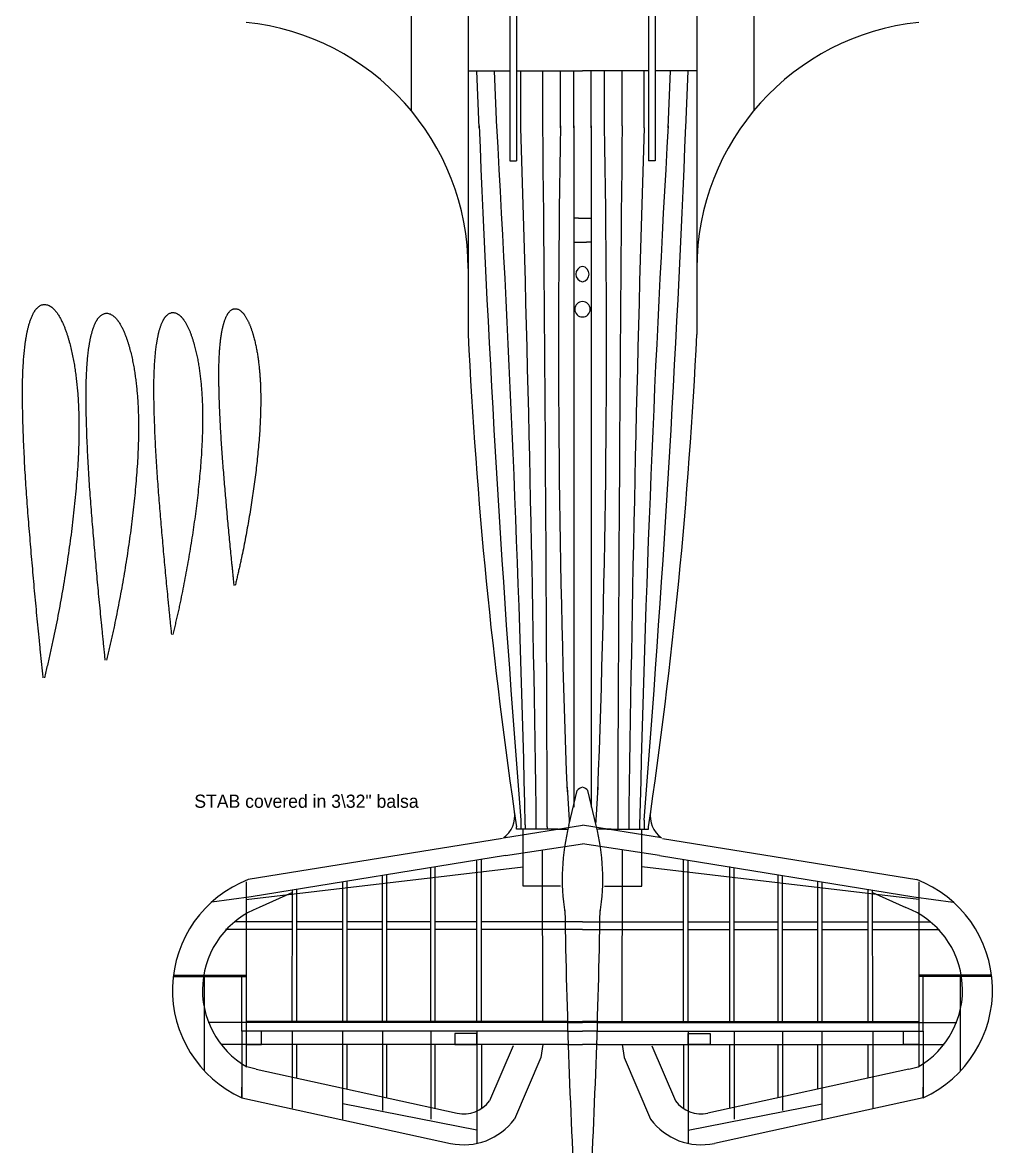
# Model space of a CAD drawing. Extents: x 0 to 123, y 0 to 85.
# Drawn here: x 67.1 to 91.01, y 30.67 to 58.39 of the extents above; entities that cross this region are included whole.
import ezdxf
from ezdxf.enums import TextEntityAlignment as Align

# ---------------------------------------------------------------- set-up
doc = ezdxf.new("R2010")
doc.units = 0
doc.layers.add('LAYER1', color=1, linetype='CONTINUOUS')

msp = doc.modelspace()

# ---------------------------------------------------------------- linework, layer by layer
at = {"layer": 'LAYER1', "color": 7, "linetype": 'CONTINUOUS'}
for points in [[(78.0839, 68.151), (78.0839, 50.6966)], [(83.7213, 68.151), (83.7213, 50.6966)], [(79.2764, 66.2954), (79.2764, 57.7231)], [(82.5288, 66.2954), (82.5288, 57.7231)], [(79.1138, 63.9229), (79.1138, 57.7231)], [(82.6914, 63.9229), (82.6914, 57.7231)], [(78.0839, 62.9472), (76.6745, 62.9472), (76.6745, 56.2256)], [(83.7213, 62.9472), (85.1307, 62.9472), (85.1307, 56.2256)], [(79.1138, 57.7231), (79.1138, 56.6344)], [(79.2764, 57.7231), (79.2764, 56.6344)], [(82.5288, 57.7231), (82.5288, 56.6344)], [(82.6914, 57.7231), (82.6914, 56.6344)], [(78.0839, 57.2013), (79.1138, 57.2013)], [(78.3549, 55.792), (78.3007, 57.2013)], [(78.7886, 55.792), (78.7344, 57.2013)], [(79.2764, 57.2013), (80.9026, 57.2013)], [(79.3848, 55.792), (79.3848, 57.2013)], [(79.9269, 55.8462), (79.9269, 57.2013)], [(80.3605, 55.792), (80.3605, 57.2013)], [(80.6858, 55.792), (80.6858, 57.2013)], [(82.5288, 57.2013), (80.9026, 57.2013)], [(81.1194, 55.792), (81.1194, 57.2013)], [(81.4447, 55.792), (81.4447, 57.2013)], [(81.8783, 55.8462), (81.8783, 57.2013)], [(82.4204, 55.792), (82.4204, 57.2013)], [(83.7213, 57.2013), (82.6914, 57.2013)], [(83.0166, 55.792), (83.0708, 57.2013)], [(83.4503, 55.792), (83.5045, 57.2013)], [(79.1138, 56.6344), (79.1138, 54.9789)], [(79.2764, 56.6344), (79.2764, 54.9789)], [(82.5288, 56.6344), (82.5288, 54.9789)], [(82.6914, 56.6344), (82.6914, 54.9789)], [(80.6858, 55.8462), (80.6858, 39.5301)], [(81.1194, 55.8462), (81.1194, 39.5301)], [(79.1138, 54.9789), (79.2764, 54.9789)], [(82.6914, 54.9789), (82.5288, 54.9789)], [(80.8057, 53.5695), (80.6858, 53.5695), (80.6858, 52.9732), (80.8057, 52.9732)], [(80.8057, 53.5695), (80.9995, 53.5695)], [(80.9995, 53.5695), (81.1194, 53.5695), (81.1194, 52.9732), (80.9995, 52.9732)], [(80.8057, 52.9732), (80.9995, 52.9732)], [(67.606, 42.2315), (67.602, 42.2698), (67.5979, 42.3082), (67.5939, 42.3466), (67.5898, 42.3849), (67.5858, 42.4233), (67.5818, 42.4616), (67.5778, 42.5), (67.5738, 42.5384), (67.5699, 42.5767), (67.5659, 42.6151), (67.562, 42.6535), (67.5581, 42.6918), (67.5543, 42.7302), (67.5505, 42.7686), (67.5467, 42.8069), (67.5429, 42.8453), (67.5391, 42.8837), (67.5354, 42.922), (67.5317, 42.9604), (67.5279, 42.9988), (67.5242, 43.0371), (67.5205, 43.0755), (67.5168, 43.1139), (67.513, 43.1522), (67.5055, 43.2289), (67.4979, 43.3057), (67.4904, 43.3824), (67.4828, 43.4591), (67.4752, 43.5358), (67.4676, 43.6126), (67.46, 43.6893), (67.4525, 43.766), (67.445, 43.8427), (67.4375, 43.9195), (67.4301, 43.9962), (67.4228, 44.0729), (67.4156, 44.1496), (67.4084, 44.2263), (67.4013, 44.3031), (67.3943, 44.3798), (67.3873, 44.4565), (67.3804, 44.5332), (67.3736, 44.61), (67.3668, 44.6867), (67.36, 44.7635), (67.3533, 44.8402), (67.3466, 44.9169), (67.3399, 44.9937), (67.3332, 45.0704), (67.3266, 45.1471), (67.32, 45.2238), (67.3134, 45.3006), (67.3068, 45.3773), (67.3003, 45.454), (67.2938, 45.5307), (67.2873, 45.6075), (67.2808, 45.6842), (67.2744, 45.7609), (67.268, 45.8377), (67.2616, 45.9144), (67.2553, 45.9911), (67.249, 46.0678), (67.2428, 46.1445), (67.2367, 46.2212), (67.2306, 46.2979), (67.2246, 46.3747), (67.2187, 46.4514), (67.2129, 46.5281), (67.2072, 46.6049), (67.2016, 46.6816), (67.1961, 46.7584), (67.1908, 46.8352), (67.1856, 46.9118), (67.1805, 46.9885), (67.1756, 47.0652), (67.1708, 47.1419), (67.1662, 47.2187), (67.1617, 47.2954), (67.1573, 47.3721), (67.1531, 47.4489), (67.1489, 47.5256), (67.145, 47.6024), (67.1411, 47.6791), (67.1373, 47.7559), (67.1337, 47.8326), (67.1302, 47.9093), (67.1269, 47.986), (67.1236, 48.0627), (67.1205, 48.1394), (67.1176, 48.2162), (67.1148, 48.2929), (67.1122, 48.3696), (67.1097, 48.4464), (67.1074, 48.5231), (67.1052, 48.5999), (67.1033, 48.6766), (67.1024, 48.715), (67.1015, 48.7533), (67.1007, 48.7917), (67.0999, 48.8301), (67.0992, 48.8684), (67.0986, 48.9068), (67.098, 48.9451), (67.0974, 48.9835), (67.097, 49.0219), (67.0965, 49.0602), (67.0962, 49.0986), (67.0959, 49.137), (67.0957, 49.1754), (67.0956, 49.2137), (67.0955, 49.2521), (67.0956, 49.2905), (67.0957, 49.3288), (67.0959, 49.3672), (67.0963, 49.4056), (67.0967, 49.4439), (67.0972, 49.4823), (67.0979, 49.5206), (67.0987, 49.559), (67.0996, 49.5974), (67.1007, 49.6357), (67.1019, 49.6741), (67.1032, 49.7125), (67.1047, 49.7509), (67.1063, 49.7893), (67.108, 49.8277), (67.1099, 49.866), (67.112, 49.9044), (67.1142, 49.9427), (67.1165, 49.9811), (67.119, 50.0194), (67.1217, 50.0577), (67.1245, 50.0962), (67.1276, 50.1347), (67.1308, 50.1731), (67.1342, 50.2115), (67.1377, 50.2499), (67.1416, 50.2883), (67.1456, 50.3267), (67.1499, 50.365), (67.1544, 50.4033), (67.1592, 50.4416), (67.1642, 50.4799), (67.1696, 50.5181), (67.1724, 50.5373), (67.1753, 50.5566), (67.1782, 50.5758), (67.1813, 50.5951), (67.1844, 50.6143), (67.1876, 50.6335), (67.191, 50.6527), (67.1944, 50.6718), (67.1979, 50.691), (67.2015, 50.7101), (67.2053, 50.7292), (67.2092, 50.7483), (67.2132, 50.7676), (67.2174, 50.7869), (67.2217, 50.8063), (67.2261, 50.8255), (67.2307, 50.8448), (67.2354, 50.864), (67.2403, 50.8831), (67.2453, 50.9023), (67.2505, 50.9214), (67.2559, 50.9404), (67.2614, 50.9595), (67.2672, 50.9785), (67.2733, 50.9982), (67.2797, 51.0179), (67.2863, 51.0375), (67.2931, 51.057), (67.3002, 51.0765), (67.3075, 51.0958), (67.3151, 51.115), (67.3229, 51.134), (67.3311, 51.153), (67.3396, 51.1717), (67.3483, 51.1903), (67.3574, 51.2087), (67.3626, 51.2187), (67.3679, 51.2287), (67.3733, 51.2386), (67.3789, 51.2485), (67.3846, 51.2582), (67.3905, 51.2679), (67.3967, 51.2775), (67.403, 51.287), (67.4096, 51.2963), (67.4165, 51.3056), (67.4236, 51.3147), (67.4311, 51.3237), (67.4438, 51.3381), (67.4572, 51.3519), (67.4714, 51.3652), (67.4862, 51.3778), (67.5016, 51.3896), (67.5175, 51.4004)], [(67.5175, 51.4004), (67.5339, 51.4102), (67.5506, 51.4188), (67.5678, 51.426), (67.5852, 51.4319), (67.6029, 51.4362), (67.6207, 51.4388), (67.643, 51.4397), (67.6653, 51.438), (67.6877, 51.4339), (67.7098, 51.4277), (67.7318, 51.4195), (67.7534, 51.4096), (67.7746, 51.3981), (67.7952, 51.3852), (67.8152, 51.3711), (67.8345, 51.3561), (67.8528, 51.3402), (67.8703, 51.3237), (67.8792, 51.3147), (67.8878, 51.3056), (67.8962, 51.2963), (67.9043, 51.287), (67.9122, 51.2775), (67.9198, 51.268), (67.9273, 51.2583), (67.9346, 51.2486), (67.9417, 51.2387), (67.9487, 51.2288), (67.9556, 51.2188), (67.9623, 51.2087), (67.9741, 51.1905), (67.9857, 51.1721), (67.9969, 51.1535), (68.0079, 51.1346), (68.0187, 51.1156), (68.0292, 51.0964), (68.0395, 51.0771), (68.0495, 51.0576), (68.0594, 51.038), (68.069, 51.0182), (68.0783, 50.9984), (68.0875, 50.9785), (68.096, 50.9596), (68.1043, 50.9406), (68.1124, 50.9216), (68.1204, 50.9026), (68.1282, 50.8835), (68.1359, 50.8643), (68.1434, 50.8451), (68.1507, 50.8258), (68.1579, 50.8065), (68.165, 50.7872), (68.1719, 50.7677), (68.1787, 50.7483), (68.1852, 50.7293), (68.1916, 50.7103), (68.1978, 50.6912), (68.2039, 50.6721), (68.21, 50.6529), (68.2159, 50.6338), (68.2218, 50.6146), (68.2275, 50.5953), (68.2331, 50.576), (68.2387, 50.5567), (68.2442, 50.5374), (68.2496, 50.5181), (68.2599, 50.4801), (68.27, 50.442), (68.2797, 50.4039), (68.2892, 50.3657), (68.2984, 50.3274), (68.3073, 50.2891), (68.3158, 50.2506), (68.3241, 50.2122), (68.3322, 50.1737), (68.3399, 50.1351), (68.3474, 50.0964), (68.3546, 50.0577), (68.3614, 50.0196), (68.3679, 49.9813), (68.3742, 49.9431), (68.3803, 49.9048), (68.3861, 49.8665), (68.3918, 49.8281), (68.3972, 49.7897), (68.4025, 49.7513), (68.4075, 49.7128), (68.4124, 49.6744), (68.4172, 49.6359), (68.4218, 49.5974), (68.4262, 49.5591), (68.4305, 49.5208), (68.4347, 49.4825), (68.4387, 49.4441), (68.4426, 49.4058), (68.4463, 49.3674), (68.4498, 49.329), (68.4532, 49.2907), (68.4564, 49.2523), (68.4595, 49.2139), (68.4624, 49.1754), (68.465, 49.137), (68.4675, 49.0987), (68.4699, 49.0603), (68.472, 49.022), (68.474, 48.9837), (68.4758, 48.9453), (68.4774, 48.9069), (68.4789, 48.8686), (68.4803, 48.8302), (68.4815, 48.7918), (68.4826, 48.7534), (68.4836, 48.715), (68.4844, 48.6766), (68.4857, 48.5999), (68.4866, 48.5231), (68.487, 48.4464), (68.487, 48.3697), (68.4866, 48.2929), (68.4857, 48.2162), (68.4845, 48.1394), (68.4828, 48.0627), (68.4808, 47.986), (68.4784, 47.9093), (68.4756, 47.8326), (68.4724, 47.7559), (68.4689, 47.6791), (68.465, 47.6022), (68.4608, 47.5254), (68.4563, 47.4487), (68.4515, 47.3719), (68.4464, 47.2952), (68.4409, 47.2185), (68.4352, 47.1418), (68.4293, 47.0651), (68.423, 46.9884), (68.4165, 46.9118), (68.4098, 46.8352), (68.4028, 46.7583), (68.3956, 46.6815), (68.3882, 46.6047), (68.3805, 46.5279), (68.3726, 46.4511), (68.3645, 46.3744), (68.3562, 46.2976), (68.3476, 46.221), (68.3389, 46.1443), (68.3299, 46.0676), (68.3207, 45.991), (68.3113, 45.9144), (68.3016, 45.8375), (68.2918, 45.7607), (68.2817, 45.6839), (68.2715, 45.6071), (68.261, 45.5303), (68.2504, 45.4536), (68.2395, 45.3769), (68.2285, 45.3002), (68.2172, 45.2235), (68.2058, 45.1469), (68.1942, 45.0703), (68.1824, 44.9937), (68.1703, 44.9168), (68.1581, 44.84), (68.1457, 44.7631), (68.1332, 44.6863), (68.1204, 44.6096), (68.1075, 44.5328), (68.0945, 44.4561), (68.0813, 44.3794), (68.0679, 44.3028), (68.0543, 44.2261), (68.0406, 44.1495), (68.0268, 44.0729), (68.0127, 43.996), (67.9985, 43.9191), (67.9841, 43.8423), (67.9696, 43.7655), (67.9549, 43.6887), (67.94, 43.6119), (67.9249, 43.5352), (67.9096, 43.4585), (67.8941, 43.3819), (67.8784, 43.3053), (67.8625, 43.2287), (67.8463, 43.1522), (67.8381, 43.1138), (67.8298, 43.0754), (67.8215, 43.037), (67.8131, 42.9986), (67.8047, 42.9602), (67.7962, 42.9218), (67.7876, 42.8835), (67.779, 42.8451), (67.7704, 42.8068), (67.7617, 42.7685), (67.7529, 42.7301), (67.7441, 42.6918)], [(72.3161, 44.5043), (72.3131, 44.5327), (72.3101, 44.5612), (72.3071, 44.5896), (72.3041, 44.6181), (72.3011, 44.6465), (72.2982, 44.675), (72.2952, 44.7035), (72.2923, 44.7319), (72.2893, 44.7604), (72.2864, 44.7888), (72.2835, 44.8173), (72.2806, 44.8458), (72.2778, 44.8742), (72.2749, 44.9027), (72.2721, 44.9311), (72.2693, 44.9596), (72.2665, 44.9881), (72.2637, 45.0165), (72.261, 45.045), (72.2582, 45.0734), (72.2554, 45.1019), (72.2527, 45.1304), (72.2499, 45.1588), (72.2471, 45.1873), (72.2416, 45.2442), (72.236, 45.3011), (72.2303, 45.358), (72.2247, 45.4149), (72.2191, 45.4718), (72.2134, 45.5288), (72.2078, 45.5857), (72.2022, 45.6426), (72.1967, 45.6995), (72.1911, 45.7564), (72.1857, 45.8133), (72.1802, 45.8703), (72.1749, 45.9272), (72.1696, 45.9841), (72.1643, 46.041), (72.1591, 46.0979), (72.1539, 46.1548), (72.1488, 46.2117), (72.1437, 46.2686), (72.1387, 46.3256), (72.1337, 46.3825), (72.1287, 46.4394), (72.1237, 46.4963), (72.1188, 46.5533), (72.1138, 46.6102), (72.1089, 46.6671), (72.104, 46.724), (72.0991, 46.7809), (72.0942, 46.8378), (72.0894, 46.8947), (72.0845, 46.9517), (72.0797, 47.0086), (72.0749, 47.0655), (72.0701, 47.1224), (72.0654, 47.1794), (72.0607, 47.2363), (72.056, 47.2932), (72.0513, 47.3501), (72.0467, 47.407), (72.0422, 47.4639), (72.0377, 47.5208), (72.0332, 47.5777), (72.0288, 47.6346), (72.0245, 47.6915), (72.0203, 47.7485), (72.0161, 47.8054), (72.0121, 47.8623), (72.0081, 47.9193), (72.0043, 47.9762), (72.0005, 48.0331), (71.9969, 48.0899), (71.9933, 48.1468), (71.9899, 48.2038), (71.9865, 48.2607), (71.9833, 48.3176), (71.9801, 48.3745), (71.9771, 48.4314), (71.9741, 48.4884), (71.9713, 48.5453), (71.9685, 48.6023), (71.9658, 48.6592), (71.9632, 48.7161), (71.9607, 48.773), (71.9583, 48.8299), (71.956, 48.8868), (71.9538, 48.9437), (71.9517, 49.0006), (71.9498, 49.0575), (71.948, 49.1145), (71.9462, 49.1714), (71.9447, 49.2283), (71.9432, 49.2853), (71.9425, 49.3137), (71.9419, 49.3422), (71.9413, 49.3706), (71.9407, 49.3991), (71.9402, 49.4276), (71.9397, 49.456), (71.9393, 49.4845), (71.9389, 49.5129), (71.9385, 49.5414), (71.9382, 49.5699), (71.938, 49.5983), (71.9377, 49.6268), (71.9376, 49.6552), (71.9375, 49.6837), (71.9375, 49.7122), (71.9375, 49.7406), (71.9376, 49.7691), (71.9378, 49.7975), (71.938, 49.826), (71.9383, 49.8544), (71.9387, 49.8829), (71.9392, 49.9114), (71.9398, 49.9398), (71.9405, 49.9683), (71.9413, 49.9967), (71.9422, 50.0252), (71.9431, 50.0537), (71.9442, 50.0822), (71.9454, 50.1106), (71.9467, 50.1391), (71.9481, 50.1676), (71.9496, 50.196), (71.9513, 50.2245), (71.953, 50.2529), (71.9549, 50.2813), (71.9569, 50.3098), (71.959, 50.3383), (71.9612, 50.3668), (71.9636, 50.3954), (71.9661, 50.4239), (71.9688, 50.4524), (71.9716, 50.4808), (71.9746, 50.5093), (71.9778, 50.5377), (71.9811, 50.5662), (71.9847, 50.5946), (71.9884, 50.6229), (71.9924, 50.6513), (71.9945, 50.6656), (71.9966, 50.6799), (71.9988, 50.6941), (72.0011, 50.7084), (72.0034, 50.7226), (72.0058, 50.7369), (72.0083, 50.7511), (72.0108, 50.7653), (72.0134, 50.7795), (72.0161, 50.7937), (72.0189, 50.8079), (72.0218, 50.822), (72.0247, 50.8364), (72.0278, 50.8507), (72.031, 50.865), (72.0343, 50.8793), (72.0377, 50.8936), (72.0412, 50.9078), (72.0449, 50.9221), (72.0486, 50.9362), (72.0525, 50.9504), (72.0564, 50.9646), (72.0606, 50.9787), (72.0648, 50.9928), (72.0694, 51.0074), (72.0741, 51.022), (72.079, 51.0366), (72.084, 51.051), (72.0893, 51.0655), (72.0947, 51.0798), (72.1003, 51.094), (72.1062, 51.1082), (72.1122, 51.1222), (72.1185, 51.1361), (72.125, 51.1499), (72.1317, 51.1635), (72.1356, 51.171), (72.1395, 51.1784), (72.1435, 51.1858), (72.1476, 51.1931), (72.1519, 51.2003), (72.1563, 51.2075), (72.1609, 51.2146), (72.1656, 51.2216), (72.1705, 51.2286), (72.1756, 51.2354), (72.1809, 51.2422), (72.1864, 51.2489), (72.1958, 51.2595), (72.2058, 51.2698), (72.2163, 51.2797), (72.2273, 51.289), (72.2387, 51.2978), (72.2505, 51.3058)], [(72.2505, 51.3058), (72.2626, 51.313), (72.2751, 51.3194), (72.2878, 51.3248), (72.3007, 51.3291), (72.3138, 51.3323), (72.3271, 51.3343), (72.3436, 51.3349), (72.3601, 51.3337), (72.3767, 51.3307), (72.3932, 51.326), (72.4094, 51.32), (72.4255, 51.3126), (72.4412, 51.3041), (72.4565, 51.2945), (72.4713, 51.2841), (72.4856, 51.2729), (72.4992, 51.2611), (72.5122, 51.2489), (72.5188, 51.2422), (72.5252, 51.2354), (72.5314, 51.2286), (72.5374, 51.2216), (72.5432, 51.2146), (72.5489, 51.2075), (72.5545, 51.2004), (72.5599, 51.1931), (72.5652, 51.1858), (72.5703, 51.1784), (72.5754, 51.171), (72.5805, 51.1635), (72.5892, 51.15), (72.5978, 51.1364), (72.6061, 51.1226), (72.6143, 51.1086), (72.6223, 51.0945), (72.6301, 51.0803), (72.6377, 51.0659), (72.6452, 51.0515), (72.6525, 51.0369), (72.6596, 51.0223), (72.6665, 51.0075), (72.6734, 50.9928), (72.6796, 50.9788), (72.6858, 50.9647), (72.6918, 50.9506), (72.6978, 50.9365), (72.7035, 50.9223), (72.7092, 50.9081), (72.7148, 50.8938), (72.7202, 50.8796), (72.7255, 50.8652), (72.7308, 50.8509), (72.7359, 50.8365), (72.741, 50.822), (72.7458, 50.8079), (72.7505, 50.7938), (72.7551, 50.7797), (72.7597, 50.7655), (72.7642, 50.7513), (72.7686, 50.7371), (72.7729, 50.7228), (72.7772, 50.7086), (72.7813, 50.6943), (72.7855, 50.68), (72.7895, 50.6656), (72.7935, 50.6513), (72.8012, 50.6231), (72.8087, 50.5949), (72.8159, 50.5666), (72.8229, 50.5382), (72.8297, 50.5098), (72.8363, 50.4814), (72.8427, 50.4529), (72.8489, 50.4244), (72.8548, 50.3958), (72.8606, 50.3671), (72.8661, 50.3385), (72.8714, 50.3098), (72.8765, 50.2815), (72.8813, 50.2531), (72.886, 50.2247), (72.8905, 50.1963), (72.8948, 50.1679), (72.899, 50.1394), (72.903, 50.1109), (72.9069, 50.0824), (72.9107, 50.0539), (72.9143, 50.0254), (72.9178, 49.9968), (72.9213, 49.9683), (72.9246, 49.9399), (72.9277, 49.9114), (72.9308, 49.883), (72.9338, 49.8546), (72.9367, 49.8261), (72.9394, 49.7977), (72.9421, 49.7692), (72.9446, 49.7408), (72.947, 49.7123), (72.9492, 49.6838), (72.9514, 49.6553), (72.9534, 49.6268), (72.9552, 49.5984), (72.9569, 49.5699), (72.9585, 49.5415), (72.96, 49.513), (72.9613, 49.4846), (72.9626, 49.4561), (72.9637, 49.4277), (72.9647, 49.3992), (72.9656, 49.3707), (72.9664, 49.3422), (72.9671, 49.3138), (72.9677, 49.2853), (72.9687, 49.2283), (72.9694, 49.1714), (72.9697, 49.1145), (72.9697, 49.0576), (72.9694, 49.0006), (72.9687, 48.9437), (72.9678, 48.8868), (72.9666, 48.8299), (72.965, 48.7729), (72.9632, 48.716), (72.9612, 48.6592), (72.9588, 48.6023), (72.9562, 48.5453), (72.9534, 48.4883), (72.9502, 48.4313), (72.9469, 48.3744), (72.9433, 48.3174), (72.9395, 48.2605), (72.9355, 48.2036), (72.9313, 48.1467), (72.9268, 48.0898), (72.9222, 48.033), (72.9174, 47.9761), (72.9124, 47.9193), (72.9072, 47.8623), (72.9018, 47.8053), (72.8963, 47.7483), (72.8906, 47.6913), (72.8848, 47.6344), (72.8788, 47.5775), (72.8726, 47.5206), (72.8662, 47.4637), (72.8597, 47.4068), (72.8531, 47.3499), (72.8463, 47.2931), (72.8393, 47.2363), (72.8321, 47.1793), (72.8248, 47.1222), (72.8174, 47.0653), (72.8098, 47.0083), (72.802, 46.9513), (72.7941, 46.8944), (72.7861, 46.8375), (72.7779, 46.7806), (72.7695, 46.7238), (72.7611, 46.6669), (72.7524, 46.6101), (72.7437, 46.5533), (72.7348, 46.4962), (72.7257, 46.4392), (72.7165, 46.3822), (72.7072, 46.3253), (72.6978, 46.2683), (72.6882, 46.2114), (72.6785, 46.1545), (72.6687, 46.0976), (72.6588, 46.0407), (72.6487, 45.9839), (72.6386, 45.9271), (72.6283, 45.8703), (72.6179, 45.8132), (72.6073, 45.7562), (72.5967, 45.6992), (72.5859, 45.6422), (72.575, 45.5852), (72.5639, 45.5283), (72.5527, 45.4714), (72.5414, 45.4145), (72.5299, 45.3576), (72.5182, 45.3008), (72.5064, 45.244), (72.4944, 45.1873), (72.4883, 45.1588), (72.4822, 45.1303), (72.476, 45.1018), (72.4698, 45.0733), (72.4635, 45.0448), (72.4572, 45.0164), (72.4509, 44.9879), (72.4445, 44.9595), (72.4381, 44.931), (72.4316, 44.9026), (72.4251, 44.8742), (72.4186, 44.8458)], [(69.1371, 42.6651), (69.1333, 42.7008), (69.1295, 42.7364), (69.1258, 42.7721), (69.122, 42.8077), (69.1183, 42.8434), (69.1145, 42.879), (69.1108, 42.9147), (69.1071, 42.9503), (69.1035, 42.986), (69.0998, 43.0217), (69.0962, 43.0573), (69.0926, 43.093), (69.089, 43.1286), (69.0854, 43.1643), (69.0819, 43.1999), (69.0784, 43.2356), (69.0749, 43.2712), (69.0714, 43.3069), (69.068, 43.3425), (69.0645, 43.3782), (69.061, 43.4139), (69.0576, 43.4495), (69.0541, 43.4852), (69.0506, 43.5208), (69.0436, 43.5921), (69.0366, 43.6634), (69.0296, 43.7347), (69.0225, 43.806), (69.0154, 43.8773), (69.0084, 43.9486), (69.0014, 44.0199), (68.9943, 44.0912), (68.9874, 44.1626), (68.9804, 44.2339), (68.9736, 44.3052), (68.9668, 44.3765), (68.96, 44.4478), (68.9534, 44.5191), (68.9468, 44.5904), (68.9403, 44.6617), (68.9338, 44.733), (68.9274, 44.8043), (68.921, 44.8756), (68.9147, 44.9469), (68.9084, 45.0182), (68.9022, 45.0896), (68.896, 45.1609), (68.8898, 45.2322), (68.8836, 45.3035), (68.8774, 45.3748), (68.8713, 45.4461), (68.8651, 45.5174), (68.859, 45.5887), (68.8529, 45.66), (68.8469, 45.7313), (68.8409, 45.8026), (68.8348, 45.8739), (68.8289, 45.9452), (68.8229, 46.0166), (68.817, 46.0879), (68.8111, 46.1591), (68.8053, 46.2304), (68.7995, 46.3017), (68.7938, 46.373), (68.7882, 46.4443), (68.7826, 46.5156), (68.7771, 46.5869), (68.7717, 46.6582), (68.7664, 46.7296), (68.7612, 46.8009), (68.7561, 46.8722), (68.7511, 46.9436), (68.7463, 47.0148), (68.7416, 47.0861), (68.737, 47.1574), (68.7326, 47.2287), (68.7283, 47.3), (68.7241, 47.3713), (68.7201, 47.4426), (68.7161, 47.5139), (68.7123, 47.5852), (68.7086, 47.6566), (68.705, 47.7279), (68.7015, 47.7993), (68.6981, 47.8705), (68.6949, 47.9418), (68.6918, 48.0131), (68.6888, 48.0844), (68.6859, 48.1557), (68.6832, 48.227), (68.6806, 48.2983), (68.6781, 48.3696), (68.6758, 48.441), (68.6737, 48.5123), (68.6717, 48.5836), (68.6698, 48.6549), (68.669, 48.6906), (68.6682, 48.7262), (68.6674, 48.7619), (68.6667, 48.7975), (68.6661, 48.8332), (68.6654, 48.8688), (68.6649, 48.9045), (68.6644, 48.9402), (68.6639, 48.9758), (68.6636, 49.0115), (68.6632, 49.0471), (68.663, 49.0828), (68.6628, 49.1184), (68.6627, 49.1541), (68.6626, 49.1897), (68.6627, 49.2254), (68.6628, 49.2611), (68.663, 49.2967), (68.6633, 49.3324), (68.6637, 49.368), (68.6642, 49.4037), (68.6648, 49.4393), (68.6656, 49.475), (68.6664, 49.5106), (68.6674, 49.5463), (68.6685, 49.582), (68.6697, 49.6177), (68.6711, 49.6533), (68.6726, 49.689), (68.6742, 49.7246), (68.676, 49.7603), (68.6779, 49.796), (68.6799, 49.8316), (68.6821, 49.8672), (68.6845, 49.9029), (68.687, 49.9385), (68.6896, 49.9742), (68.6924, 50.01), (68.6954, 50.0457), (68.6985, 50.0814), (68.7019, 50.1171), (68.7054, 50.1528), (68.7092, 50.1884), (68.7132, 50.2241), (68.7174, 50.2597), (68.7218, 50.2953), (68.7265, 50.3308), (68.7315, 50.3663), (68.7341, 50.3842), (68.7367, 50.4021), (68.7395, 50.42), (68.7423, 50.4379), (68.7452, 50.4557), (68.7482, 50.4736), (68.7513, 50.4914), (68.7545, 50.5092), (68.7578, 50.527), (68.7612, 50.5448), (68.7646, 50.5625), (68.7682, 50.5802), (68.772, 50.5982), (68.7759, 50.6162), (68.7799, 50.6341), (68.784, 50.652), (68.7882, 50.6699), (68.7926, 50.6877), (68.7972, 50.7056), (68.8019, 50.7233), (68.8067, 50.7411), (68.8117, 50.7588), (68.8169, 50.7765), (68.8222, 50.7941), (68.8279, 50.8125), (68.8338, 50.8308), (68.8399, 50.849), (68.8463, 50.8672), (68.8528, 50.8852), (68.8596, 50.9032), (68.8667, 50.921), (68.874, 50.9387), (68.8816, 50.9563), (68.8894, 50.9737), (68.8976, 50.991), (68.906, 51.0081), (68.9108, 51.0174), (68.9157, 51.0267), (68.9208, 51.0359), (68.9259, 51.0451), (68.9313, 51.0542), (68.9368, 51.0632), (68.9425, 51.0721), (68.9484, 51.0809), (68.9545, 51.0896), (68.9609, 51.0982), (68.9675, 51.1067), (68.9744, 51.115), (68.9863, 51.1284), (68.9988, 51.1413), (69.0119, 51.1536), (69.0257, 51.1653), (69.04, 51.1762), (69.0548, 51.1863)], [(69.0548, 51.1863), (69.07, 51.1954), (69.0856, 51.2034), (69.1015, 51.2101), (69.1177, 51.2155), (69.1341, 51.2195), (69.1507, 51.222), (69.1714, 51.2228), (69.1922, 51.2212), (69.2129, 51.2174), (69.2335, 51.2117), (69.2539, 51.2041), (69.274, 51.1948), (69.2937, 51.1841), (69.3129, 51.1722), (69.3314, 51.1591), (69.3493, 51.1451), (69.3664, 51.1303), (69.3826, 51.115), (69.3909, 51.1066), (69.3989, 51.0982), (69.4067, 51.0896), (69.4142, 51.0809), (69.4216, 51.0721), (69.4287, 51.0632), (69.4356, 51.0542), (69.4424, 51.0452), (69.449, 51.036), (69.4555, 51.0268), (69.4619, 51.0175), (69.4682, 51.0081), (69.4792, 50.9912), (69.4899, 50.9741), (69.5004, 50.9568), (69.5106, 50.9393), (69.5206, 50.9216), (69.5304, 50.9038), (69.5399, 50.8858), (69.5493, 50.8677), (69.5584, 50.8494), (69.5673, 50.8311), (69.5761, 50.8127), (69.5846, 50.7941), (69.5925, 50.7766), (69.6002, 50.759), (69.6077, 50.7414), (69.6152, 50.7236), (69.6224, 50.7059), (69.6295, 50.6881), (69.6365, 50.6702), (69.6433, 50.6523), (69.65, 50.6344), (69.6565, 50.6164), (69.663, 50.5983), (69.6693, 50.5802), (69.6753, 50.5626), (69.6812, 50.5449), (69.687, 50.5272), (69.6928, 50.5094), (69.6984, 50.4916), (69.7039, 50.4738), (69.7093, 50.456), (69.7146, 50.4381), (69.7199, 50.4202), (69.7251, 50.4022), (69.7301, 50.3843), (69.7352, 50.3663), (69.7448, 50.331), (69.7541, 50.2956), (69.7632, 50.2602), (69.772, 50.2247), (69.7805, 50.1891), (69.7888, 50.1535), (69.7968, 50.1178), (69.8045, 50.082), (69.8119, 50.0462), (69.8191, 50.0103), (69.8261, 49.9744), (69.8327, 49.9385), (69.8391, 49.903), (69.8452, 49.8675), (69.851, 49.8319), (69.8567, 49.7963), (69.8621, 49.7607), (69.8673, 49.7251), (69.8724, 49.6894), (69.8773, 49.6537), (69.882, 49.6179), (69.8865, 49.5822), (69.8909, 49.5464), (69.8952, 49.5106), (69.8993, 49.475), (69.9033, 49.4394), (69.9072, 49.4038), (69.9109, 49.3682), (69.9145, 49.3326), (69.918, 49.2969), (69.9213, 49.2613), (69.9244, 49.2256), (69.9274, 49.1899), (69.9302, 49.1542), (69.9329, 49.1185), (69.9354, 49.0828), (69.9377, 49.0472), (69.9399, 49.0116), (69.9418, 48.9759), (69.9437, 48.9403), (69.9454, 48.9046), (69.9469, 48.869), (69.9483, 48.8333), (69.9496, 48.7976), (69.9507, 48.762), (69.9517, 48.7263), (69.9526, 48.6906), (69.9534, 48.6549), (69.9546, 48.5836), (69.9554, 48.5123), (69.9558, 48.441), (69.9558, 48.3697), (69.9554, 48.2983), (69.9546, 48.227), (69.9535, 48.1557), (69.9519, 48.0844), (69.9501, 48.0131), (69.9478, 47.9418), (69.9452, 47.8705), (69.9423, 47.7993), (69.939, 47.7278), (69.9354, 47.6565), (69.9315, 47.5851), (69.9273, 47.5137), (69.9228, 47.4424), (69.9181, 47.3711), (69.913, 47.2998), (69.9077, 47.2285), (69.9021, 47.1572), (69.8963, 47.086), (69.8903, 47.0148), (69.884, 46.9436), (69.8776, 46.8721), (69.8708, 46.8007), (69.8639, 46.7294), (69.8568, 46.658), (69.8495, 46.5866), (69.8419, 46.5153), (69.8342, 46.444), (69.8263, 46.3727), (69.8181, 46.3015), (69.8098, 46.2303), (69.8012, 46.159), (69.7925, 46.0879), (69.7835, 46.0164), (69.7744, 45.945), (69.765, 45.8736), (69.7555, 45.8022), (69.7458, 45.7309), (69.7359, 45.6596), (69.7258, 45.5883), (69.7155, 45.517), (69.7051, 45.4458), (69.6945, 45.3746), (69.6837, 45.3034), (69.6727, 45.2322), (69.6615, 45.1608), (69.6502, 45.0893), (69.6386, 45.0179), (69.627, 44.9466), (69.6151, 44.8752), (69.6031, 44.8039), (69.591, 44.7326), (69.5787, 44.6613), (69.5663, 44.5901), (69.5537, 44.5189), (69.5409, 44.4477), (69.5281, 44.3765), (69.515, 44.305), (69.5018, 44.2336), (69.4885, 44.1621), (69.475, 44.0907), (69.4613, 44.0194), (69.4474, 43.948), (69.4334, 43.8767), (69.4192, 43.8055), (69.4048, 43.7342), (69.3902, 43.6631), (69.3754, 43.5919), (69.3604, 43.5208), (69.3527, 43.4851), (69.3451, 43.4494), (69.3373, 43.4137), (69.3295, 43.378), (69.3217, 43.3424), (69.3138, 43.3067), (69.3058, 43.2711), (69.2979, 43.2354), (69.2898, 43.1998), (69.2817, 43.1642), (69.2736, 43.1286), (69.2654, 43.093)], [(70.7758, 43.2982), (70.7723, 43.3313), (70.7688, 43.3643), (70.7654, 43.3974), (70.7619, 43.4305), (70.7584, 43.4636), (70.7549, 43.4967), (70.7515, 43.5298), (70.7481, 43.5629), (70.7446, 43.596), (70.7412, 43.6291), (70.7379, 43.6622), (70.7345, 43.6953), (70.7312, 43.7283), (70.7279, 43.7614), (70.7246, 43.7945), (70.7214, 43.8276), (70.7181, 43.8607), (70.7149, 43.8938), (70.7117, 43.9268), (70.7085, 43.9599), (70.7053, 43.993), (70.7021, 44.0261), (70.6988, 44.0592), (70.6956, 44.0923), (70.6891, 44.1585), (70.6826, 44.2246), (70.6761, 44.2908), (70.6695, 44.357), (70.663, 44.4232), (70.6564, 44.4893), (70.6499, 44.5555), (70.6434, 44.6217), (70.6369, 44.6879), (70.6305, 44.7541), (70.6241, 44.8202), (70.6178, 44.8864), (70.6116, 44.9526), (70.6054, 45.0187), (70.5993, 45.0849), (70.5932, 45.1511), (70.5872, 45.2172), (70.5813, 45.2834), (70.5754, 45.3496), (70.5695, 45.4158), (70.5637, 45.482), (70.5579, 45.5482), (70.5521, 45.6144), (70.5464, 45.6805), (70.5406, 45.7467), (70.5349, 45.8129), (70.5292, 45.8791), (70.5235, 45.9452), (70.5178, 46.0114), (70.5122, 46.0776), (70.5065, 46.1438), (70.5009, 46.2099), (70.4954, 46.2761), (70.4898, 46.3423), (70.4843, 46.4085), (70.4788, 46.4747), (70.4734, 46.5408), (70.4679, 46.607), (70.4626, 46.6731), (70.4573, 46.7393), (70.452, 46.8055), (70.4469, 46.8716), (70.4418, 46.9378), (70.4367, 47.004), (70.4318, 47.0702), (70.427, 47.1364), (70.4223, 47.2026), (70.4177, 47.2688), (70.4132, 47.3349), (70.4089, 47.4011), (70.4046, 47.4672), (70.4005, 47.5334), (70.3965, 47.5996), (70.3926, 47.6657), (70.3888, 47.7319), (70.3852, 47.7981), (70.3816, 47.8643), (70.3782, 47.9305), (70.3748, 47.9967), (70.3716, 48.0629), (70.3685, 48.1291), (70.3655, 48.1952), (70.3626, 48.2614), (70.3598, 48.3276), (70.3571, 48.3937), (70.3546, 48.4599), (70.3522, 48.5261), (70.3499, 48.5923), (70.3478, 48.6585), (70.3458, 48.7247), (70.3439, 48.7909), (70.3422, 48.8571), (70.3414, 48.8901), (70.3407, 48.9232), (70.34, 48.9563), (70.3393, 48.9894), (70.3387, 49.0225), (70.3382, 49.0556), (70.3377, 49.0887), (70.3372, 49.1217), (70.3368, 49.1548), (70.3364, 49.1879), (70.3361, 49.221), (70.3359, 49.2541), (70.3357, 49.2872), (70.3356, 49.3203), (70.3356, 49.3534), (70.3356, 49.3865), (70.3357, 49.4196), (70.3359, 49.4527), (70.3362, 49.4857), (70.3366, 49.5188), (70.337, 49.5519), (70.3376, 49.585), (70.3383, 49.6181), (70.3391, 49.6512), (70.34, 49.6843), (70.341, 49.7174), (70.3422, 49.7505), (70.3434, 49.7836), (70.3448, 49.8167), (70.3463, 49.8498), (70.348, 49.8829), (70.3497, 49.916), (70.3516, 49.9491), (70.3537, 49.9821), (70.3558, 50.0152), (70.3581, 50.0482), (70.3606, 50.0814), (70.3632, 50.1146), (70.3659, 50.1478), (70.3689, 50.1809), (70.372, 50.214), (70.3752, 50.2471), (70.3787, 50.2802), (70.3824, 50.3133), (70.3863, 50.3463), (70.3904, 50.3793), (70.3948, 50.4123), (70.3994, 50.4453), (70.4018, 50.4619), (70.4043, 50.4785), (70.4069, 50.4951), (70.4095, 50.5117), (70.4122, 50.5283), (70.415, 50.5448), (70.4179, 50.5614), (70.4208, 50.5779), (70.4239, 50.5944), (70.427, 50.6109), (70.4302, 50.6274), (70.4335, 50.6438), (70.437, 50.6605), (70.4406, 50.6772), (70.4443, 50.6938), (70.4482, 50.7105), (70.4521, 50.727), (70.4562, 50.7436), (70.4604, 50.7601), (70.4648, 50.7766), (70.4692, 50.7931), (70.4739, 50.8096), (70.4787, 50.826), (70.4836, 50.8424), (70.4889, 50.8594), (70.4944, 50.8764), (70.5001, 50.8933), (70.506, 50.9101), (70.5121, 50.9269), (70.5184, 50.9435), (70.5249, 50.9601), (70.5317, 50.9765), (70.5387, 50.9929), (70.546, 51.009), (70.5536, 51.025), (70.5614, 51.0409), (70.5659, 51.0496), (70.5704, 51.0582), (70.5751, 51.0668), (70.5799, 51.0753), (70.5849, 51.0837), (70.59, 51.092), (70.5953, 51.1003), (70.6008, 51.1084), (70.6065, 51.1165), (70.6124, 51.1245), (70.6185, 51.1324), (70.6249, 51.1402), (70.6359, 51.1525), (70.6475, 51.1645), (70.6597, 51.176), (70.6725, 51.1868), (70.6858, 51.197), (70.6995, 51.2063)], [(70.6995, 51.2063), (70.7136, 51.2147), (70.7281, 51.2221), (70.7429, 51.2284), (70.7579, 51.2334), (70.7731, 51.2372), (70.7885, 51.2394), (70.8077, 51.2402), (70.827, 51.2387), (70.8463, 51.2352), (70.8654, 51.2298), (70.8843, 51.2228), (70.903, 51.2142), (70.9212, 51.2043), (70.939, 51.1932), (70.9563, 51.181), (70.9729, 51.168), (70.9887, 51.1544), (71.0037, 51.1402), (71.0114, 51.1324), (71.0189, 51.1245), (71.0261, 51.1165), (71.0331, 51.1085), (71.0399, 51.1003), (71.0465, 51.0921), (71.0529, 51.0837), (71.0592, 51.0753), (71.0654, 51.0668), (71.0714, 51.0582), (71.0773, 51.0496), (71.0832, 51.0409), (71.0933, 51.0252), (71.1033, 51.0094), (71.113, 50.9933), (71.1225, 50.9771), (71.1318, 50.9607), (71.1409, 50.9441), (71.1497, 50.9274), (71.1584, 50.9106), (71.1668, 50.8937), (71.1751, 50.8766), (71.1832, 50.8595), (71.1911, 50.8424), (71.1985, 50.8261), (71.2056, 50.8097), (71.2126, 50.7934), (71.2195, 50.7769), (71.2262, 50.7604), (71.2328, 50.7439), (71.2393, 50.7273), (71.2456, 50.7107), (71.2519, 50.6941), (71.2579, 50.6774), (71.2639, 50.6606), (71.2698, 50.6438), (71.2754, 50.6275), (71.2809, 50.611), (71.2863, 50.5946), (71.2916, 50.5781), (71.2968, 50.5616), (71.3019, 50.5451), (71.3069, 50.5285), (71.3119, 50.5119), (71.3168, 50.4953), (71.3216, 50.4786), (71.3263, 50.462), (71.3309, 50.4453), (71.3399, 50.4125), (71.3485, 50.3797), (71.3569, 50.3468), (71.3651, 50.3139), (71.373, 50.2808), (71.3807, 50.2478), (71.3881, 50.2146), (71.3952, 50.1814), (71.4021, 50.1482), (71.4088, 50.1149), (71.4152, 50.0816), (71.4214, 50.0482), (71.4273, 50.0153), (71.433, 49.9824), (71.4384, 49.9494), (71.4436, 49.9163), (71.4487, 49.8833), (71.4535, 49.8502), (71.4582, 49.8171), (71.4627, 49.7839), (71.4671, 49.7508), (71.4713, 49.7176), (71.4754, 49.6844), (71.4794, 49.6512), (71.4832, 49.6182), (71.4869, 49.5851), (71.4905, 49.5521), (71.494, 49.519), (71.4974, 49.4859), (71.5006, 49.4529), (71.5036, 49.4198), (71.5066, 49.3867), (71.5093, 49.3535), (71.512, 49.3204), (71.5145, 49.2873), (71.5168, 49.2541), (71.5189, 49.2211), (71.5209, 49.188), (71.5228, 49.1549), (71.5245, 49.1219), (71.526, 49.0888), (71.5274, 49.0557), (71.5287, 49.0226), (71.5299, 48.9895), (71.531, 48.9564), (71.5319, 48.9233), (71.5327, 48.8902), (71.5334, 48.8571), (71.5346, 48.7909), (71.5353, 48.7247), (71.5357, 48.6585), (71.5357, 48.5923), (71.5353, 48.5261), (71.5346, 48.4599), (71.5335, 48.3937), (71.5321, 48.3275), (71.5303, 48.2614), (71.5282, 48.1952), (71.5258, 48.1291), (71.5231, 48.0629), (71.5201, 47.9967), (71.5167, 47.9304), (71.5131, 47.8642), (71.5092, 47.7979), (71.5051, 47.7317), (71.5006, 47.6656), (71.496, 47.5994), (71.491, 47.5332), (71.4859, 47.4671), (71.4805, 47.401), (71.4749, 47.3349), (71.4691, 47.2688), (71.4631, 47.2025), (71.4568, 47.1363), (71.4504, 47.07), (71.4438, 47.0038), (71.437, 46.9376), (71.43, 46.8714), (71.4228, 46.8052), (71.4154, 46.7391), (71.4079, 46.6729), (71.4001, 46.6068), (71.3922, 46.5407), (71.3841, 46.4747), (71.3758, 46.4084), (71.3673, 46.3421), (71.3586, 46.2758), (71.3498, 46.2096), (71.3408, 46.1434), (71.3316, 46.0772), (71.3222, 46.011), (71.3127, 45.9449), (71.303, 45.8788), (71.2932, 45.8127), (71.2831, 45.7466), (71.273, 45.6805), (71.2626, 45.6142), (71.2521, 45.548), (71.2414, 45.4817), (71.2305, 45.4155), (71.2195, 45.3493), (71.2084, 45.2831), (71.1971, 45.2169), (71.1857, 45.1508), (71.1742, 45.0846), (71.1625, 45.0186), (71.1507, 44.9525), (71.1387, 44.8864), (71.1266, 44.8201), (71.1144, 44.7538), (71.102, 44.6875), (71.0894, 44.6212), (71.0767, 44.555), (71.0639, 44.4888), (71.0509, 44.4226), (71.0377, 44.3565), (71.0243, 44.2904), (71.0108, 44.2243), (70.997, 44.1583), (70.9831, 44.0923), (70.976, 44.0591), (70.9689, 44.026), (70.9617, 43.9929), (70.9545, 43.9598), (70.9472, 43.9267), (70.9399, 43.8936), (70.9325, 43.8605), (70.9251, 43.8274), (70.9176, 43.7944), (70.9101, 43.7613), (70.9026, 43.7283), (70.895, 43.6953)], [(72.4186, 44.8458), (72.412, 44.8173), (72.4053, 44.7888), (72.3987, 44.7603), (72.392, 44.7319), (72.3853, 44.7034), (72.3786, 44.6749), (72.3719, 44.6465), (72.3651, 44.6181), (72.3583, 44.5896), (72.3516, 44.5612), (72.3448, 44.5327), (72.338, 44.5043)], [(70.895, 43.6953), (70.8873, 43.6621), (70.8796, 43.629), (70.8719, 43.5959), (70.8641, 43.5628), (70.8563, 43.5297), (70.8485, 43.4966), (70.8406, 43.4635), (70.8328, 43.4305), (70.8249, 43.3974), (70.817, 43.3643), (70.8091, 43.3312), (70.8012, 43.2982)], [(69.2654, 43.093), (69.2571, 43.0573), (69.2488, 43.0216), (69.2405, 42.9859), (69.2321, 42.9503), (69.2237, 42.9146), (69.2153, 42.879), (69.2069, 42.8433), (69.1984, 42.8077), (69.1899, 42.772), (69.1814, 42.7364), (69.1729, 42.7008), (69.1644, 42.6651)], [(67.7441, 42.6918), (67.7352, 42.6534), (67.7263, 42.6151), (67.7173, 42.5767), (67.7083, 42.5383), (67.6993, 42.4999), (67.6902, 42.4616), (67.6812, 42.4232), (67.672, 42.3849), (67.6629, 42.3465), (67.6538, 42.3082), (67.6446, 42.2698), (67.6355, 42.2315)], [(80.5232, 39.5301), (80.5774, 38.717)], [(80.5653, 38.5881), (80.7726, 39.45)], [(80.6858, 39.5843), (80.6858, 39.0422)], [(81.2399, 38.5881), (81.0326, 39.45)], [(81.1194, 39.5843), (81.1194, 39.0422)], [(81.282, 39.5301), (81.2278, 38.717)], [(79.2764, 38.5002), (79.2764, 38.5544)], [(79.3848, 38.717), (79.3848, 38.5002)], [(79.4932, 38.6086), (79.4932, 38.5002)], [(80.0353, 38.5544), (80.0353, 38.5002)], [(80.5774, 38.717), (80.5774, 38.6587)], [(81.2278, 38.717), (81.2278, 38.6587)], [(81.7699, 38.5544), (81.7699, 38.5002)], [(82.312, 38.6086), (82.312, 38.5002)], [(82.4204, 38.717), (82.4204, 38.5002)], [(82.5288, 38.5002), (82.5288, 38.5544)], [(78.934, 38.2717), (72.6632, 37.2534)], [(80.3063, 38.5002), (79.2764, 38.5002)], [(79.439, 37.0908), (79.439, 38.5002)], [(80.1979, 38.5002), (80.5232, 38.5002)], [(81.6073, 38.5002), (81.282, 38.5002)], [(81.4989, 38.5002), (82.5288, 38.5002)], [(82.3661, 37.0908), (82.3661, 38.5002)], [(82.8712, 38.2717), (89.1419, 37.2534)], [(72.609, 36.7656), (79.439, 37.5722)], [(89.1961, 36.7656), (82.3661, 37.5722)], [(72.609, 37.1992), (72.609, 33.5132)], [(89.1961, 37.1992), (89.1961, 33.5132)], [(80.3605, 37.0908), (79.439, 37.0908)], [(81.4447, 37.0908), (82.3661, 37.0908)], [(70.8131, 34.8683), (72.5006, 34.8683)], [(71.5791, 32.5381), (71.5791, 34.8683)], [(80.5232, 33.5132), (72.5006, 33.5132), (72.5006, 34.8683)], [(81.282, 33.5132), (89.3046, 33.5132), (89.3046, 34.8683)], [(90.9921, 34.8683), (89.3046, 34.8683)], [(90.2261, 32.5382), (90.2261, 34.8683)], [(72.5006, 33.5132), (72.5006, 31.8751)], [(72.9885, 33.1879), (72.9885, 33.5132), (72.609, 33.5132), (72.609, 33.1879), (72.9885, 33.1879)], [(73.7474, 33.5132), (73.7474, 31.616)], [(74.9941, 31.3449), (74.9941, 33.5132)], [(75.9698, 33.5132), (75.9698, 31.5617)], [(77.1624, 33.5132), (77.1624, 31.3449)], [(78.3007, 33.1879), (78.3007, 33.459), (77.7586, 33.459), (77.7586, 33.1879), (78.3007, 33.1879)], [(78.3007, 33.5132), (78.3007, 30.7486)], [(83.5045, 33.5132), (83.5045, 30.7486)], [(83.5045, 33.1879), (83.5045, 33.459), (84.0465, 33.459), (84.0465, 33.1879), (83.5045, 33.1879)], [(84.6428, 33.5132), (84.6428, 31.3449)], [(85.8354, 33.5132), (85.8354, 31.5617)], [(86.8111, 31.3449), (86.8111, 33.5132)], [(88.0578, 33.5132), (88.0578, 31.616)], [(88.8167, 33.1879), (88.8167, 33.5132), (89.1961, 33.5132), (89.1961, 33.1879), (88.8167, 33.1879)], [(89.3046, 33.5132), (89.3046, 31.8751)], [(80.5232, 33.1879), (79.9269, 33.1879), (79.8727, 32.8627)], [(81.282, 33.1879), (81.8783, 33.1879), (81.9325, 32.8627)], [(79.8727, 32.8627), (79.2222, 31.3449)], [(81.9325, 32.8627), (82.583, 31.3449)], [(72.5006, 31.8751), (72.5006, 32.1343)], [(89.3046, 31.8751), (89.3046, 32.1344)], [(72.5006, 31.8751), (77.6502, 30.7486)], [(78.3007, 31.0739), (74.9941, 31.7244)], [(83.5045, 31.0739), (86.8111, 31.7244)], [(89.3046, 31.8751), (84.155, 30.7486)]]:
    msp.add_lwpolyline(points, dxfattribs=at)
at = {"layer": 'LAYER1', "color": 13, "linetype": 'CONTINUOUS'}
for points in [[(78.9512, 38.2833), (80.9026, 38.5944)], [(82.854, 38.2833), (80.9026, 38.5944)], [(79.0026, 37.8492), (80.9026, 38.1343)], [(79.9269, 33.7559), (79.9163, 37.9902)], [(82.8026, 37.8492), (80.9026, 38.1343)], [(81.8783, 33.7559), (81.8889, 37.9902)], [(79.0026, 37.8492), (72.7319, 36.8309)], [(78.3007, 33.7559), (78.3007, 37.7154)], [(78.4091, 33.7559), (78.4091, 37.7414)], [(82.8026, 37.8492), (89.0733, 36.8309)], [(83.3961, 33.7559), (83.3961, 37.7414)], [(83.5045, 33.7559), (83.5045, 37.7154)], [(77.1624, 33.7559), (77.1624, 37.5504)], [(77.2708, 33.7559), (77.2708, 37.5764)], [(84.5344, 33.7559), (84.5344, 37.5764)], [(84.6428, 33.7559), (84.6428, 37.5504)], [(74.9941, 33.7559), (74.9941, 37.1983)], [(75.1025, 33.7559), (75.1025, 37.2159)], [(75.9698, 33.7559), (75.9698, 37.3567)], [(76.0783, 33.7559), (76.0783, 37.3743)], [(85.727, 33.7559), (85.727, 37.3743)], [(85.8354, 33.7559), (85.8354, 37.3567)], [(86.7027, 33.7559), (86.7027, 37.2159)], [(86.8111, 33.7559), (86.8111, 37.1983)], [(73.7493, 36.934), (72.9285, 36.5644)], [(73.7474, 33.7559), (73.7494, 36.9961)], [(73.8558, 33.7559), (73.8558, 37.0084)], [(87.9494, 33.7559), (87.9494, 37.0084)], [(88.0578, 33.7559), (88.0558, 36.9961)], [(88.0559, 36.934), (88.8767, 36.5644)], [(72.7319, 36.8309), (71.7615, 36.7009)], [(89.0733, 36.8309), (90.0437, 36.701)], [(73.7489, 36.212), (72.325, 36.212)], [(74.9941, 36.212), (73.8558, 36.212)], [(75.9698, 36.2121), (75.1025, 36.212)], [(77.1624, 36.2121), (76.0783, 36.2121)], [(78.3007, 36.2121), (77.2708, 36.2121)], [(80.9026, 36.2121), (78.4091, 36.2121)], [(80.9026, 36.2121), (83.3961, 36.2121)], [(83.5045, 36.2121), (84.5344, 36.2121)], [(84.6428, 36.2121), (85.727, 36.2121)], [(85.8354, 36.2121), (86.7027, 36.2121)], [(86.8111, 36.2121), (87.9494, 36.2121)], [(88.0563, 36.212), (89.4802, 36.212)], [(72.2311, 36.0211), (72.0967, 36.0211)], [(73.7489, 36.0211), (72.2311, 36.0211)], [(74.9941, 36.0211), (73.8558, 36.0211)], [(75.9698, 36.0211), (75.1025, 36.0211)], [(77.1624, 36.0211), (76.0783, 36.0211)], [(78.3007, 36.0211), (77.2708, 36.0211)], [(80.9026, 36.0211), (78.4091, 36.0211)], [(80.9026, 36.0211), (83.3961, 36.0211)], [(83.5045, 36.0211), (84.5344, 36.0211)], [(84.6428, 36.0211), (85.727, 36.0211)], [(85.8354, 36.0211), (86.7027, 36.0211)], [(86.8111, 36.0211), (87.9494, 36.0211)], [(88.0563, 36.0211), (89.5741, 36.0211)], [(89.5741, 36.0211), (89.7085, 36.0211)], [(70.8131, 34.8943), (72.5006, 34.8943)], [(72.5006, 34.8943), (72.609, 34.8943)], [(72.5006, 34.8683), (72.609, 34.8683)], [(89.3046, 34.8943), (89.1961, 34.8943)], [(89.3046, 34.8683), (89.1961, 34.8683)], [(90.9921, 34.8943), (89.3046, 34.8943)], [(72.609, 33.73), (71.6746, 33.73)], [(80.5232, 33.7559), (72.609, 33.7559)], [(80.5232, 33.73), (72.609, 33.73)], [(80.5232, 33.7559), (80.9026, 33.7559)], [(80.5232, 33.73), (80.9026, 33.73)], [(81.282, 33.7559), (80.9026, 33.7559)], [(81.282, 33.73), (80.9026, 33.73)], [(81.282, 33.7559), (89.1961, 33.7559)], [(81.282, 33.73), (89.1961, 33.73)], [(89.1961, 33.73), (90.1306, 33.73)], [(80.5232, 33.5132), (80.9026, 33.5132)], [(81.282, 33.5132), (80.9026, 33.5132)], [(72.4027, 33.1879), (71.9847, 33.187)], [(80.5232, 33.1879), (72.4027, 33.1879)], [(72.609, 33.1879), (72.609, 32.6459)], [(73.8558, 32.3581), (73.8558, 33.1879)], [(75.1025, 32.0854), (75.1025, 33.1879)], [(76.0783, 31.8719), (76.0783, 33.1879)], [(77.2708, 31.6111), (77.2708, 33.1879)], [(78.4091, 33.1879), (78.4091, 31.606)], [(79.1911, 33.1548), (78.6088, 31.796)], [(80.5232, 33.1879), (80.9026, 33.1879)], [(81.282, 33.1879), (80.9026, 33.1879)], [(81.282, 33.1879), (89.4025, 33.188)], [(82.6141, 33.1548), (83.1964, 31.796)], [(83.3961, 33.1879), (83.3961, 31.606)], [(84.5344, 31.6111), (84.5344, 33.1879)], [(85.727, 31.8719), (85.727, 33.1879)], [(86.7027, 32.0854), (86.7027, 33.1879)], [(87.9494, 32.3581), (87.9494, 33.1879)], [(89.1961, 33.1879), (89.1961, 32.6459)], [(89.4025, 33.188), (89.8205, 33.187)], [(72.857, 32.5766), (72.6296, 32.6378)], [(72.857, 32.5766), (77.8129, 31.4925)], [(88.9481, 32.5766), (83.9922, 31.4925)], [(88.9481, 32.5766), (89.1756, 32.6378)]]:
    msp.add_lwpolyline(points, dxfattribs=at)
at = {"layer": 'LAYER1', "color": 7, "linetype": 'CONTINUOUS'}
for centre, radius, start, end in [((71.9837, 52.3258), 6.1002, -0.0285, 84.116), ((89.8215, 52.3258), 6.1002, 95.884, 180.0288), ((499.9294, 72.5987), 421.9072, 182.2756, 184.6062), ((-414.9416, 27.0288), 494.5704, 1.3416, 3.3404), ((-901.1552, 25.6248), 981.004, 0.752, 1.7622), ((-2775.419, 29.2964), 2855.469, 0.1858, 0.5327), ((370.6082, 50.507), 290.2967, 178.9462, 182.1885), ((-208.803, 50.5068), 290.2968, -2.1884, 1.0539), ((2937.224, 29.2987), 2855.469, 179.4673, 179.8143), ((1062.961, 25.6256), 981.0044, 178.2378, 179.248), ((576.7466, 27.0292), 494.5703, 176.6597, 178.6584), ((-338.1243, 72.5984), 421.9073, -4.6061, -2.2756), ((80.9297, 52.1873), 0.1916, 98.1293, 261.8718), ((80.8755, 52.1873), 0.1917, -81.8696, 81.8684), ((80.9026, 51.3199), 0.1897, 90, -90), ((80.9026, 51.3199), 0.1897, -90, 90), ((200.9917, 56.6383), 123.0513, 182.7677, 188.4509), ((-39.1865, 56.6382), 123.0513, -8.4509, -2.7676), ((80.9231, 39.3513), 0.1799, 96.5419, 146.7513), ((80.8821, 39.3513), 0.1799, 33.2474, 83.4557), ((78.5756, 38.8215), 0.6563, -55.0908, 9.8504), ((83.2296, 38.8215), 0.6563, 170.1496, 235.0908), ((85.696, 37.282), 5.2943, 165.7179, 189.1477), ((76.1092, 37.282), 5.2943, -9.1477, 14.2821), ((73.7116, 34.5301), 2.9181, 111.0539, 245.4821), ((88.0936, 34.5301), 2.9181, -65.4821, 68.9461), ((275.559, 39.6628), 195.1157, 180.9304, 183.1605), ((-113.7538, 39.6627), 195.1157, -3.1604, -0.9304), ((77.9755, 32.2615), 1.5474, 257.867, -36.3215), ((83.8297, 32.2615), 1.5474, 216.3214, -77.867)]:
    msp.add_arc(centre, radius, start, end, dxfattribs=at)
at = {"layer": 'LAYER1', "color": 13, "linetype": 'CONTINUOUS'}
for centre, radius, start, end in [((73.7116, 34.5301), 2.1798, 111.054, 240.2409), ((88.0936, 34.5301), 2.1797, -60.2409, 68.946), ((77.9755, 32.2615), 0.786, 257.8673, -36.3216), ((83.8297, 32.2615), 0.786, 216.3223, -77.8667)]:
    msp.add_arc(centre, radius, start, end, dxfattribs=at)

# ---------------------------------------------------------------- texts
at = {"layer": 'LAYER1', "color": 7}
msp.add_text('STAB covered in 3\\32" balsa', height=0.3252, dxfattribs=at).set_placement((71.3327, 39.0247), (76.8617, 39.0247), align=Align.ALIGNED)

doc.saveas('drawing.dxf')
